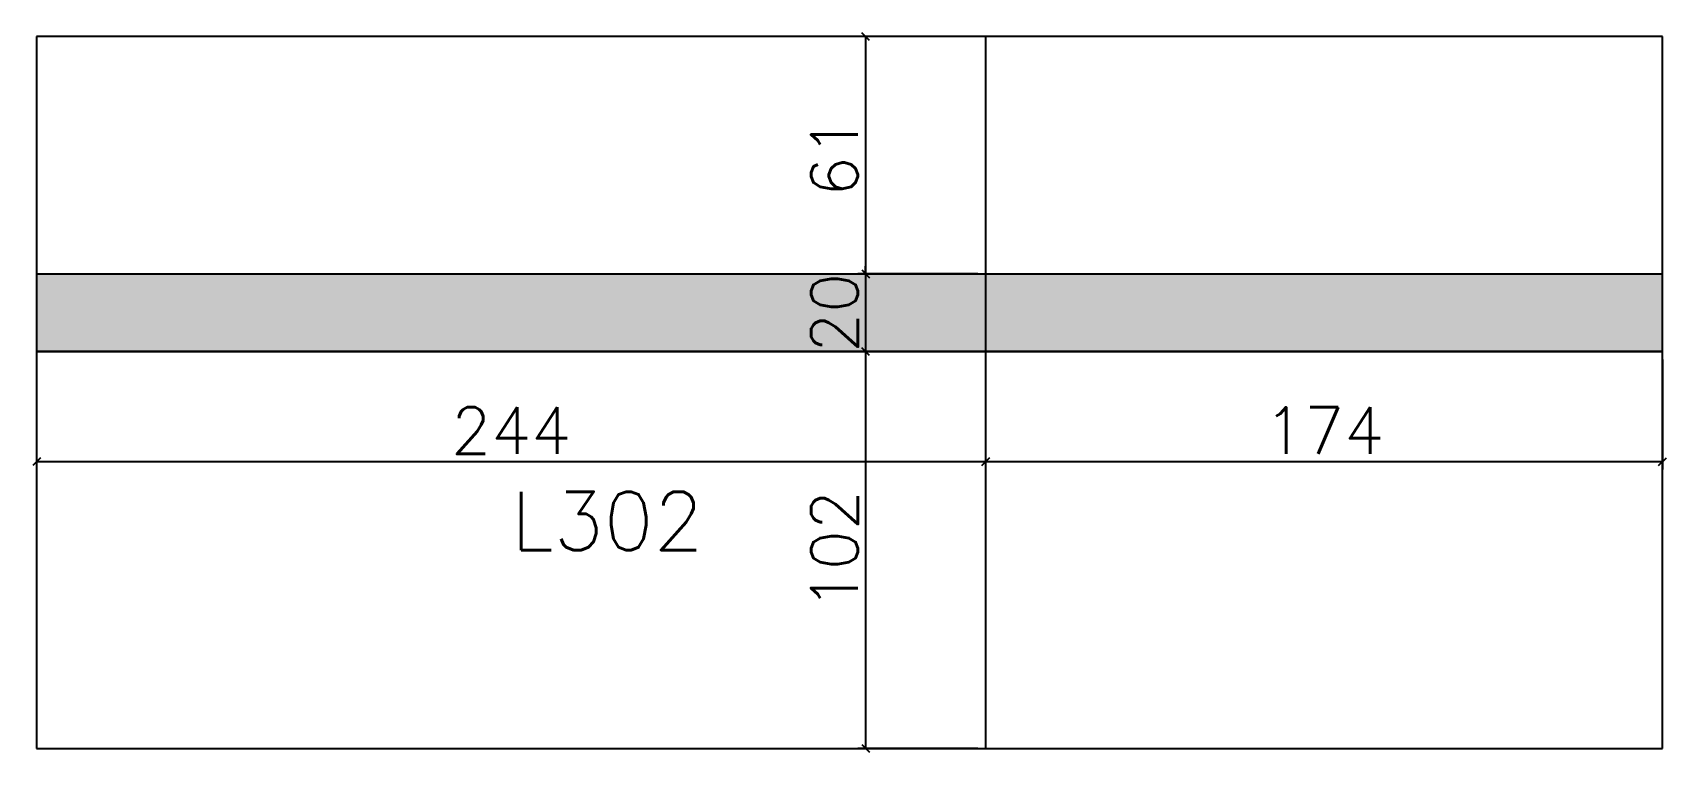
# Model space of a CAD drawing. Extents: x 507 to 927, y 15 to 200.
import ezdxf

# ---------------------------------------------------------------- set-up
doc = ezdxf.new("R2010")
doc.units = 0
doc.layers.get('0').update_dxf_attribs({"color": 1, "lineweight": 9})
for name, color, linetype in [('3', 2, 'Continuous'), ('COTA', 241, 'Continuous'), ('NOMENCLATURA', 7, 'Continuous'), ('PAINEIS', 6, 'Continuous')]:
    doc.layers.add(name, color=color, linetype=linetype)
doc.layers.add('Hachura', color=251, linetype='Continuous', lineweight=9)
doc.styles.add('Romans', font='romans.shx', dxfattribs={"height": 12})
doc.styles.get("Standard").update_dxf_attribs({"font": 'romans.shx', "width": 0.8})
doc.dimstyles.new('cotas', dxfattribs={"dimtxt": 9, "dimasz": 2, "dimexe": 2, "dimexo": 2, "dimgap": 2, "dimtad": 1, "dimdec": 1, "dimzin": 12, "dimdsep": 46, "dimtxsty": 'Romans', "dimblk": 'OBLIQUE', "dimcen": 9, "dimclrd": 4, "dimclre": 4, "dimclrt": 240, "dimaunit": 1, "dimadec": 8, "dimazin": 3, "dimtfac": 1, "dimtdec": 1, "dimtix": 1, "dimtmove": 0, "dimatfit": 2, "dimldrblk": 'OBLIQUE', "dimfxl": 1, "dimtolj": 1, "dimtzin": 0, "dimlwd": -1, "dimlwe": -1, "dimarcsym": 0})

# ---------------------------------------------------------------- blocks, each defined once
blk = doc.blocks.new('_Oblique')
at = {"color": 0, "linetype": 'ByBlock', "lineweight": -2}
blk.add_line((-0.5, -0.5), (0.5, 0.5), dxfattribs=at)
blk = doc.blocks.new('*D3401')
at = {"layer": 'COTA', "color": 4, "linetype": 'Continuous', "ltscale": 30, "transparency": 16777216}
for p, q in [((750.4, 198.82), (719.54, 198.82)), ((721.54, 198.82), (721.54, 137.82)), ((750.4, 137.82), (719.54, 137.82))]:
    blk.add_line(p, q, dxfattribs=at)
at = {"layer": 'Defpoints', "color": 0, "linetype": 'Continuous', "ltscale": 30, "transparency": 16777216}
for p in [(752.4, 198.82), (721.54, 137.82), (752.4, 137.82)]:
    blk.add_point(p, dxfattribs=at)
at = {"layer": 'COTA', "color": 4, "linetype": 'Continuous', "ltscale": 30, "transparency": 16777216, "xscale": 2, "yscale": 2, "zscale": 2}
for p, rotation in [((721.54, 198.82), 90), ((721.54, 137.82), 270)]:
    blk.add_blockref('_Oblique', p, dxfattribs=dict(at, rotation=rotation))
at = {"layer": 'COTA', "color": 240, "linetype": 'Continuous', "ltscale": 30, "transparency": 16777216, "insert": (713.54, 167.95), "char_height": 12, "attachment_point": 5, "rotation": 90, "style": 'Romans'}
blk.add_mtext('\\A1;61', dxfattribs=at)
blk = doc.blocks.new('*D3402')
at = {"layer": 'COTA', "color": 4, "linetype": 'Continuous', "ltscale": 30, "transparency": 16777216}
for p, q in [((721.54, 137.82), (721.54, 139.82)), ((750.4, 137.82), (719.54, 137.82)), ((721.54, 137.82), (721.54, 117.82)), ((750.4, 117.82), (719.54, 117.82)), ((721.54, 117.82), (721.54, 115.82))]:
    blk.add_line(p, q, dxfattribs=at)
at = {"layer": 'Defpoints', "color": 0, "linetype": 'Continuous', "ltscale": 30, "transparency": 16777216}
for p in [(752.4, 137.82), (721.54, 117.82), (752.4, 117.82)]:
    blk.add_point(p, dxfattribs=at)
at = {"layer": 'COTA', "color": 4, "linetype": 'Continuous', "ltscale": 30, "transparency": 16777216, "xscale": 2, "yscale": 2, "zscale": 2}
for p, rotation in [((721.54, 137.82), 270), ((721.54, 117.82), 90)]:
    blk.add_blockref('_Oblique', p, dxfattribs=dict(at, rotation=rotation))
at = {"layer": 'COTA', "color": 240, "linetype": 'Continuous', "ltscale": 30, "transparency": 16777216, "insert": (713.54, 127.82), "char_height": 12, "attachment_point": 5, "rotation": 90, "style": 'Romans'}
blk.add_mtext('\\A1;20', dxfattribs=at)
blk = doc.blocks.new('*D3403')
at = {"layer": 'COTA', "color": 4, "linetype": 'Continuous', "ltscale": 30, "transparency": 16777216}
for p, q in [((750.4, 117.82), (719.54, 117.82)), ((721.54, 117.82), (721.54, 15.82)), ((750.4, 15.82), (719.54, 15.82))]:
    blk.add_line(p, q, dxfattribs=at)
at = {"layer": 'Defpoints', "color": 0, "linetype": 'Continuous', "ltscale": 30, "transparency": 16777216}
for p in [(752.4, 117.82), (721.54, 15.82), (752.4, 15.82)]:
    blk.add_point(p, dxfattribs=at)
at = {"layer": 'COTA', "color": 4, "linetype": 'Continuous', "ltscale": 30, "transparency": 16777216, "xscale": 2, "yscale": 2, "zscale": 2}
for p, rotation in [((721.54, 117.82), 90), ((721.54, 15.82), 270)]:
    blk.add_blockref('_Oblique', p, dxfattribs=dict(at, rotation=rotation))
at = {"layer": 'COTA', "color": 240, "linetype": 'Continuous', "ltscale": 30, "transparency": 16777216, "insert": (713.54, 66.82), "char_height": 12, "attachment_point": 5, "rotation": 90, "style": 'Romans'}
blk.add_mtext('\\A1;102', dxfattribs=at)
blk = doc.blocks.new('*D3404')
at = {"layer": 'COTA', "color": 4, "linetype": 'Continuous', "ltscale": 30, "transparency": 16777216}
for p, q in [((508.4, 115.82), (508.4, 87.55)), ((752.4, 115.82), (752.4, 87.55)), ((508.4, 89.55), (752.4, 89.55))]:
    blk.add_line(p, q, dxfattribs=at)
at = {"layer": 'Defpoints', "color": 0, "linetype": 'Continuous', "ltscale": 30, "transparency": 16777216}
for p in [(508.4, 117.82), (752.4, 117.82), (752.4, 89.55)]:
    blk.add_point(p, dxfattribs=at)
at = {"layer": 'COTA', "color": 4, "linetype": 'Continuous', "ltscale": 30, "transparency": 16777216, "xscale": 2, "yscale": 2, "zscale": 2, "rotation": 180}
blk.add_blockref('_Oblique', (508.4, 89.55), dxfattribs=at)
at = {"layer": 'COTA', "color": 4, "linetype": 'Continuous', "ltscale": 30, "transparency": 16777216, "xscale": 2, "yscale": 2, "zscale": 2}
blk.add_blockref('_Oblique', (752.4, 89.55), dxfattribs=at)
at = {"layer": 'COTA', "color": 240, "linetype": 'Continuous', "ltscale": 30, "transparency": 16777216, "insert": (630.4, 97.55), "char_height": 12, "attachment_point": 5, "style": 'Romans'}
blk.add_mtext('\\A1;244', dxfattribs=at)
blk = doc.blocks.new('*D3405')
at = {"layer": 'COTA', "color": 4, "linetype": 'Continuous', "ltscale": 30, "transparency": 16777216}
for p, q in [((752.4, 115.82), (752.4, 87.55)), ((926.4, 115.82), (926.4, 87.55)), ((752.4, 89.55), (926.4, 89.55))]:
    blk.add_line(p, q, dxfattribs=at)
at = {"layer": 'Defpoints', "color": 0, "linetype": 'Continuous', "ltscale": 30, "transparency": 16777216}
for p in [(752.4, 117.82), (926.4, 117.82), (926.4, 89.55)]:
    blk.add_point(p, dxfattribs=at)
at = {"layer": 'COTA', "color": 4, "linetype": 'Continuous', "ltscale": 30, "transparency": 16777216, "xscale": 2, "yscale": 2, "zscale": 2, "rotation": 180}
blk.add_blockref('_Oblique', (752.4, 89.55), dxfattribs=at)
at = {"layer": 'COTA', "color": 4, "linetype": 'Continuous', "ltscale": 30, "transparency": 16777216, "xscale": 2, "yscale": 2, "zscale": 2}
blk.add_blockref('_Oblique', (926.4, 89.55), dxfattribs=at)
at = {"layer": 'COTA', "color": 240, "linetype": 'Continuous', "ltscale": 30, "transparency": 16777216, "insert": (839.4, 97.55), "char_height": 12, "attachment_point": 5, "style": 'Romans'}
blk.add_mtext('\\A1;174', dxfattribs=at)

msp = doc.modelspace()

# ---------------------------------------------------------------- hatches: boundary and pattern name
at = {"layer": 'Hachura'}
h = msp.add_hatch(color=8, dxfattribs=at)
h.dxf.hatch_style = 1
h.paths.add_polyline_path([(926.4, 117.82), (508.4, 117.82), (508.4, 137.82), (926.4, 137.82)])

# ---------------------------------------------------------------- linework, layer by layer
at = {"layer": '3'}
msp.add_line((508.4, 117.82), (926.4, 117.82), dxfattribs=at)
at = {"layer": 'PAINEIS', "linetype": 'Continuous', "ltscale": 30}
for p, q in [((752.4, 198.82), (508.37, 198.82)), ((508.37, 198.82), (508.4, 137.82)), ((926.4, 198.82), (752.4, 198.82)), ((752.4, 198.82), (752.4, 15.82)), ((926.4, 137.82), (926.4, 198.82)), ((508.4, 137.82), (508.4, 117.82)), ((926.4, 117.82), (926.4, 137.82)), ((508.4, 117.82), (508.4, 15.82)), ((926.4, 15.82), (926.4, 117.82)), ((508.4, 15.82), (752.4, 15.82)), ((752.4, 15.82), (926.4, 15.82))]:
    msp.add_line(p, q, dxfattribs=at)
at = {"layer": 'PAINEIS', "lineweight": 25}
for points in [[(508.4, 137.82), (926.4, 137.82)], [(926.4, 117.82), (508.4, 117.82)]]:
    msp.add_lwpolyline(points, dxfattribs=at)

# ---------------------------------------------------------------- texts
at = {"layer": 'NOMENCLATURA'}
msp.add_text('L302', height=15, dxfattribs=at).set_placement((630.4, 66.82))

# ---------------------------------------------------------------- dimensions: what is measured, and where the dimension line sits
at = {"layer": 'COTA', "linetype": 'Continuous', "ltscale": 30}
dim = msp.add_linear_dim(base=(721.54, 137.82), p1=(752.4, 198.82), p2=(752.4, 137.82), angle=90, dimstyle='cotas', dxfattribs=at)
dim.commit()
dim.dimension.update_dxf_attribs({"geometry": '*D3401', "text_midpoint": (721.54, 167.95), "dimtype": 160})
for base, p1, p2, picture, middle in [((721.54, 117.82), (752.4, 137.82), (752.4, 117.82), '*D3402', (713.54, 127.82)), ((721.54, 15.82), (752.4, 117.82), (752.4, 15.82), '*D3403', (713.54, 66.82))]:
    dim = msp.add_linear_dim(base=base, p1=p1, p2=p2, angle=90, dimstyle='cotas', dxfattribs=at)
    dim.commit()
    dim.dimension.update_dxf_attribs({"geometry": picture, "text_midpoint": middle})
for base, p1, p2, picture, middle in [((752.4, 89.55), (508.4, 117.82), (752.4, 117.82), '*D3404', (630.4, 97.55)), ((926.4, 89.55), (752.4, 117.82), (926.4, 117.82), '*D3405', (839.4, 97.55))]:
    dim = msp.add_linear_dim(base=base, p1=p1, p2=p2, dimstyle='cotas', dxfattribs=at)
    dim.commit()
    dim.dimension.update_dxf_attribs({"geometry": picture, "text_midpoint": middle})

doc.saveas('drawing.dxf')
